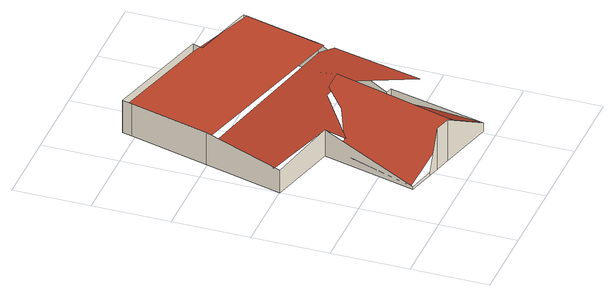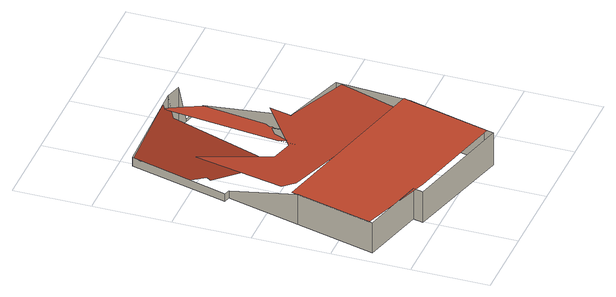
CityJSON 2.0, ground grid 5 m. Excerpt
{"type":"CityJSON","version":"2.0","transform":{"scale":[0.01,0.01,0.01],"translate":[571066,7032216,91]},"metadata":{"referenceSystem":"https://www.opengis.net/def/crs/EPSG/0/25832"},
"CityObjects":{
"building1":{"type":"Building","geometry":[{"type":"MultiSurface","lod":"2","boundaries":[[[0,1,2,3,4]],[[5,6,7,8,9,10,11,12,13]],[[14,15,16,17,18,19,20,21,22,23,24,25,26,27]],[[28,29,30,31,32,33,34,35,36],[37,38,39,40,41]],[[42,43,44,45]],[[46,47,43,42]],[[48,49,47,46]],[[50,51,49,48]],[[52,53,51,50]],[[54,55,53,52]],[[56,57,55,54]],[[58,59,57,56]],[[60,61,59,58]],[[62,63,61,60]],[[64,65,63,62]],[[66,67,65,64]],[[68,69,67,66]],[[70,8,69,68]],[[71,72,8,70]],[[45,44,72,71]]],"semantics":{"surfaces":[{"type":"RoofSurface"},{"type":"WallSurface"}],"values":[0,0,0,0,1,1,1,1,1,1,1,1,1,1,1,1,1,1,1,1]}}]}
},
"vertices":[
[927,1875,268],[283,2045,277],[129,1470,278],[1264,1171,262],[1404,1703,261],[1174,1166,270],[161,1458,214],[16,1038,208],[462,877,233],[424,732,231],[787,981,250],[943,945,259],[1112,514,269],[1244,1097,274],[884,1054,335],[892,957,344],[808,976,299],[693,858,244],[509,773,152],[451,905,117],[503,786,149],[474,766,135],[477,746,137],[415,697,106],[306,283,68],[707,164,281],[733,184,293],[892,956,344],[775,248,273],[661,176,340],[1023,92,111],[1112,427,73],[1068,568,107],[1081,593,100],[999,803,162],[957,811,189],[924,889,213],[688,170,323],[663,177,339],[742,227,292],[733,184,296],[709,165,310],[277,2023,49],[277,2023,277],[139,1510,278],[139,1510,49],[295,2090,49],[295,2090,277],[1009,1903,49],[1009,1903,268],[991,1836,49],[991,1836,268],[1410,1726,49],[1410,1726,261],[1275,1213,49],[1275,1213,262],[1149,733,49],[1149,733,100],[1189,722,49],[1189,722,100],[1021,82,49],[1021,82,111],[660,176,49],[660,176,340],[552,205,49],[552,205,340],[477,224,49],[477,224,68],[303,270,49],[303,270,68],[462,877,49],[5,997,49],[5,997,208]
]}
